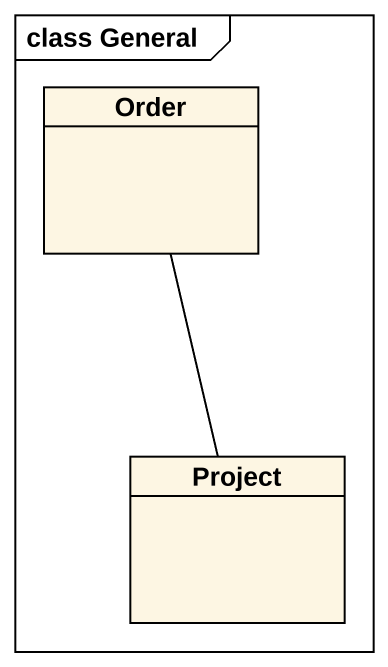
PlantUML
@startuml
mainframe class General
hide circle
hide empty members
class Order
class Project
Project -up- Order
@enduml
